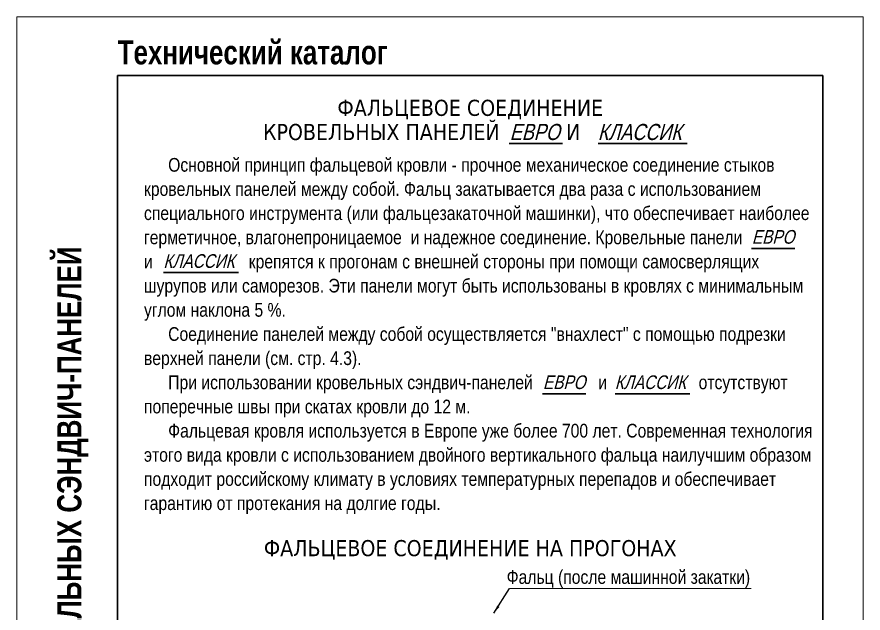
# Model space of a CAD drawing. Extents: x 5821 to 16321, y -13531 to 5774.
# Drawn here: x 7921 to 8971, y -3876 to -3136 of the extents above; entities that cross this region are included whole.
import ezdxf
from ezdxf.enums import TextEntityAlignment as Align

# ---------------------------------------------------------------- set-up
doc = ezdxf.new("R2010")
doc.units = 0
doc.header["$LTSCALE"] = 3
doc.layers.get('0').update_dxf_attribs({"linetype": 'CONTINUOUS', "lineweight": 30})
doc.layers.add('new_fill', color=8, linetype='CONTINUOUS', lineweight=13)
doc.layers.add('RAZMER', color=7, linetype='CONTINUOUS', lineweight=9)
doc.styles.add('ROMANS', font='romans.shx', dxfattribs={"width": 0.85})
doc.styles.get("Standard").update_dxf_attribs({"font": 'TAHOMA.TTF'})
doc.styles.add('style1', font='ARIALN.TTF')
doc.styles.add('style2', font='impact.TTF')
doc.styles.add('курсив', font='ARIAL.TTF', dxfattribs={"width": 0.8, "oblique": 15})
doc.dimstyles.new('2.5', dxfattribs={"dimscale": 5, "dimtxt": 3, "dimasz": 2, "dimexe": 1, "dimexo": 2, "dimgap": 0, "dimtad": 0, "dimdec": 0, "dimlfac": 0.5, "dimzin": 9, "dimdsep": 46, "dimtxsty": 'ROMANS', "dimcen": -3, "dimdle": 1, "dimclrd": 256, "dimclre": 256, "dimclrt": 256, "dimadec": 0, "dimazin": 0, "dimtfac": 1, "dimtdec": 0, "dimtofl": 0, "dimtmove": 2, "dimatfit": 3, "dimfxl": 0, "dimtvp": 1, "dimtolj": 1, "dimtzin": 9, "dimarcsym": 0})

msp = doc.modelspace()

# ---------------------------------------------------------------- linework, layer by layer
at = {"color": 1}
for p, q in [((8046.09, -3209.09), (8921.09, -3209.09)), ((8046.09, -3209.09), (8046.09, -4621.24)), ((8921.09, -3209.09), (8921.09, -4571.24)), ((8532.01, -3293.42), (8598.14, -3293.42)), ((8642.17, -3293.42), (8752.9, -3293.42)), ((8832.53, -3423.6), (8886.51, -3423.6)), ((8103.13, -3453.6), (8196.03, -3453.6)), ((8573.24, -3604.05), (8627.22, -3604.05)), ((8663.28, -3604.05), (8756.18, -3604.05))]:
    msp.add_line(p, q, dxfattribs=at)
at = {"layer": 'RAZMER'}
msp.add_line((8832.26, -3845.65), (8532.34, -3845.65), dxfattribs=at)
msp.add_lwpolyline([(8971.09, -3136.24), (7921.09, -3136.24), (7921.09, -4621.24), (8971.09, -4621.24)], close=True, dxfattribs=at)

# ---------------------------------------------------------------- texts
for s, p in [('ФАЛЬЦЕВОЕ СОЕДИНЕНИЕ', (8483.59, -3249.09)), ('КРОВЕЛЬНЫХ ПАНЕЛЕЙ           И', (8423.36, -3279.09)), ('ФАЛЬЦЕВОЕ СОЕДИНЕНИЕ НА ПРОГОНАХ', (8483.59, -3795.68))]:
    msp.add_text(s, height=20).set_placement(p, align=Align.MIDDLE_CENTER)
at = {"color": 1, "style": 'курсив', "oblique": 15, "width": 0.8}
for s, height, p in [('ЕВРО', 20, (8532.55, -3279.09)), ('КЛАССИК', 20, (8641.9, -3279.09)), ('ЕВРО', 17, (8833.07, -3409.28)), ('КЛАССИК', 17, (8102.86, -3439.28)), ('ЕВРО', 17, (8573.78, -3589.73)), ('КЛАССИК', 17, (8663.01, -3589.73))]:
    msp.add_text(s, height=height, dxfattribs=at).set_placement(p, align=Align.MIDDLE_LEFT)
at = {"style": 'style1'}
for s, p in [('Основной принцип фальцевой кровли - прочное механическое соединение стыков', (8108.77, -3328.38)), ('кровельных панелей между собой. Фальц закатывается два раза с использованием', (8078.77, -3358.38)), ('специального инструмента (или фальцезакаточной машинки), что обеспечивает наиболее', (8078.77, -3388.38)), ('герметичное, влагонепроницаемое  и надежное соединение. Кровельные панели              ', (8078.77, -3418.38)), ('и                      крепятся к прогонам с внешней стороны при помощи самосверлящих', (8078.77, -3448.38)), ('шурупов или саморезов. Эти панели могут быть использованы в кровлях с минимальным', (8078.77, -3478.38)), ('углом наклона 5 %.', (8078.77, -3508.38)), ('Соединение панелей между собой осуществляется "внахлест" с помощью подрезки', (8108.77, -3538.38)), ('верхней панели (см. стр. 4.3).', (8078.77, -3568.38)), ('При использовании кровельных сэндвич-панелей               и                     отсутствуют', (8108.77, -3598.38)), ('поперечные швы при скатах кровли до 12 м.', (8078.77, -3628.38)), ('Фальцевая кровля используется в Европе уже более 700 лет. Современная технология', (8108.77, -3658.38)), ('этого вида кровли с использованием двойного вертикального фальца наилучшим образом', (8078.77, -3688.38)), ('подходит российскому климату в условиях температурных перепадов и обеспечивает', (8078.77, -3718.38)), ('гарантию от протекания на долгие годы.', (8078.77, -3748.38))]:
    msp.add_text(s, height=17, dxfattribs=at).set_placement(p)
msp.add_text('Фальц (после машинной закатки)', height=17, dxfattribs=at).set_placement((8830.98, -3831.52), align=Align.MIDDLE_RIGHT)
at = {"layer": 'new_fill', "style": 'style2'}
msp.add_text('Технический каталог', height=30, dxfattribs=at).set_placement((8046.09, -3195.19))
msp.add_text('3. ХАРАКТЕРИСТИКИ КРОВЕЛЬНЫХ СЭНДВИЧ-ПАНЕЛЕЙ', height=30, rotation=90, dxfattribs=at).set_placement((7986.09, -3881.81), align=Align.MIDDLE_CENTER)

# ---------------------------------------------------------------- leaders
at = {"layer": 'RAZMER'}
msp.add_leader([(8513.07, -3876.25), (8532.34, -3845.65)], dimstyle='2.5', override={"dimgap": 0, "dimtad": 0}, dxfattribs=at)

doc.saveas('drawing.dxf')
